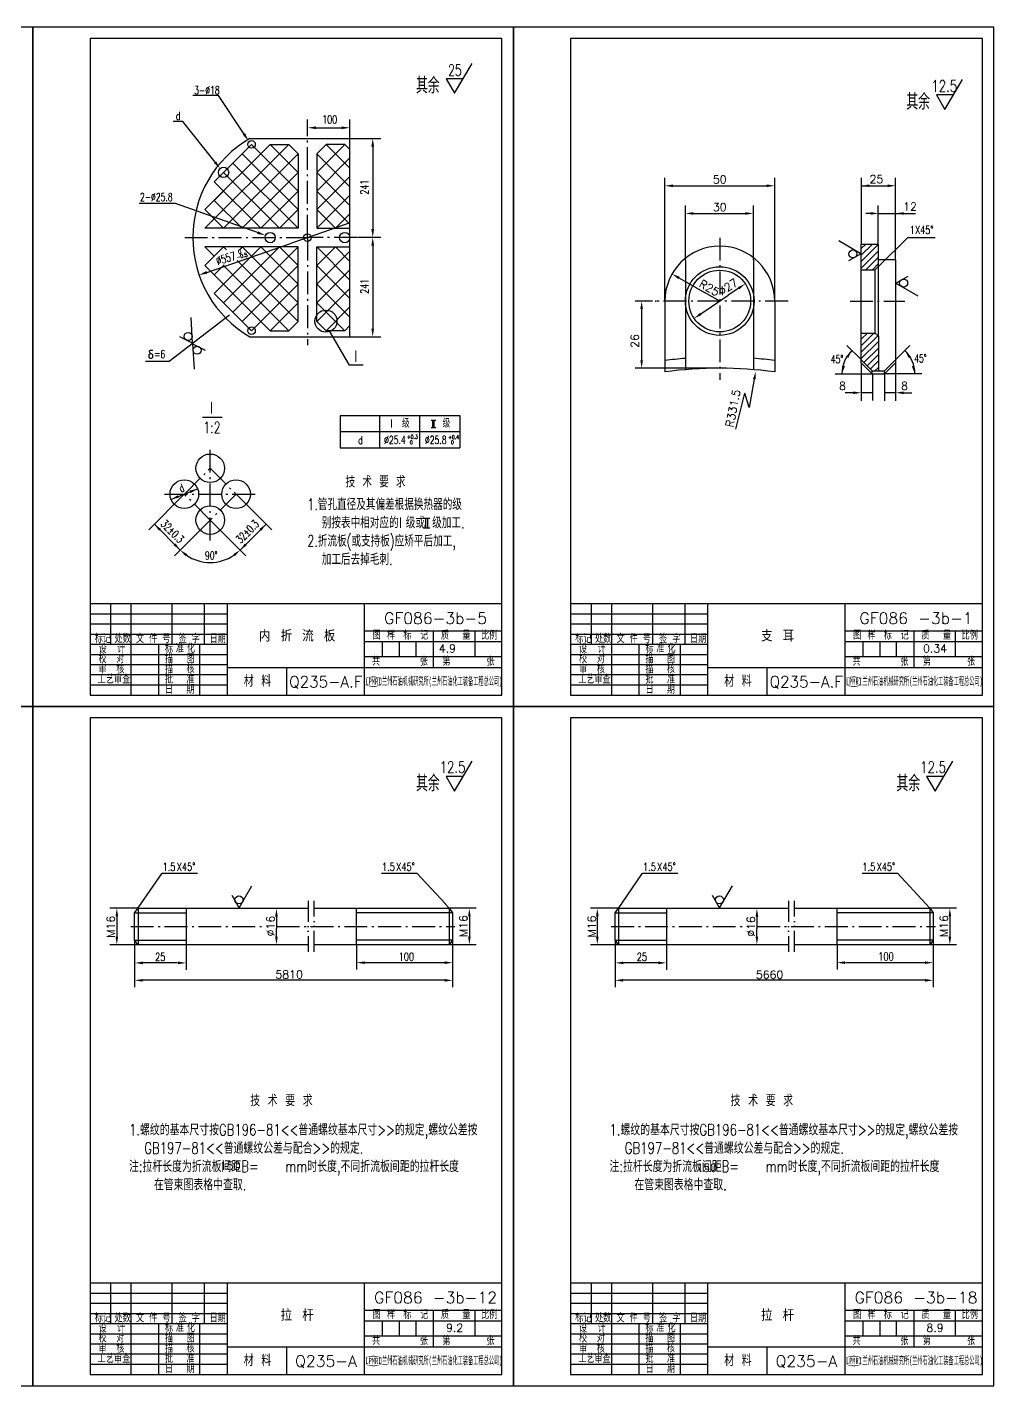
# Model space of a CAD drawing. Extents: x 0 to 840, y 0 to 594.
# Drawn here: x 418 to 840, y 0 to 594 of the extents above; entities that cross this region are included whole.
import ezdxf
from ezdxf.enums import TextEntityAlignment as Align

# ---------------------------------------------------------------- set-up
doc = ezdxf.new("R2010")
doc.units = 0
doc.header["$LTSCALE"] = 8
doc.header["$MEASUREMENT"] = 0
doc.linetypes.add('CENTER', pattern=[1.85, 1.25, -0.25, 0.1, -0.25])
doc.linetypes.add('PHANTOM', pattern=[1.902, 1.15, -0.25, 0.001, -0.25, 0.001, -0.25])
doc.layers.get('0').update_dxf_attribs({"linetype": 'CONTINUOUS'})
for name, color, linetype in [('1', 1, 'CONTINUOUS'), ('CC', 3, 'CONTINUOUS'), ('CW', 1, 'CONTINUOUS'), ('DD', 3, 'PHANTOM'), ('HZ', 1, 'CONTINUOUS'), ('X', 3, 'CONTINUOUS'), ('YY', 3, 'CONTINUOUS'), ('ZX', 1, 'CENTER')]:
    doc.layers.add(name, color=color, linetype=linetype)
doc.styles.add('HZ', font='txt', dxfattribs={"bigfont": 'hztxt'})
doc.styles.add('STANDARD60', font='', dxfattribs={"width": 0.6})
doc.styles.get('STANDARD60').set_extended_font_data('SimSun')

# ---------------------------------------------------------------- blocks, each defined once
blk = doc.blocks.new('ZLBFG1')
for p, q in [((184.27, 268.11), (191.99, 281.15)), ((180.59, 274.44), (184.27, 268.11)), ((187.97, 274.44), (180.59, 274.44)), ((134.35, 127.28), (134.35, 113.13)), ((134.35, 127.28), (186.54, 127.28)), ((186.54, 127.28), (186.54, 113.13)), ((134.35, 113.13), (186.54, 113.13)), ((66.1, 92.83), (66.28, 92.83)), ((66.19, 92.74), (66.19, 92.92))]:
    blk.add_line(p, q)
for centre in [(77.5, 104.14), (66.19, 92.83), (88.81, 92.83), (77.5, 81.52)]:
    blk.add_circle(centre, 6.25)
at = {"layer": 'CC'}
for p, q in [((60.36, 90.56), (71.97, 95.13)), ((66.14, 92.79), (50.6, 77.25)), ((88.86, 92.79), (104.4, 77.25)), ((53.08, 79.72), (64.39, 68.41)), ((61.9, 65.92), (77.46, 81.47)), ((93.1, 65.92), (77.54, 81.47)), ((101.92, 79.72), (90.61, 68.41))]:
    blk.add_line(p, q, dxfattribs=at)
blk.add_arc((77.5, 81.52), 18.56, 235.82323, 304.17677, dxfattribs=at)
for points in [[(68.92, 93.32), (68.49, 94.4), (71.97, 95.13)], [(63.43, 92.39), (63.86, 91.31), (60.38, 90.58)], [(55.14, 76.83), (55.96, 77.66), (53.08, 79.72)], [(99.86, 76.83), (99.04, 77.66), (101.92, 79.72)], [(61.5, 70.47), (62.33, 71.29), (64.39, 68.41)], [(93.5, 70.47), (92.67, 71.29), (90.61, 68.41)], [(67.45, 66.61), (66.7, 65.72), (64.38, 68.4)], [(87.55, 66.61), (88.3, 65.72), (90.62, 68.4)]]:
    blk.add_solid(points, dxfattribs=at)
at = {"layer": 'CW'}
for p, q in [((174.01, 125.2), (176.05, 125.2)), ((174.62, 125.2), (174.62, 122.05)), ((175.43, 122.05), (175.43, 125.2)), ((174.01, 121.91), (176.05, 121.91)), ((170.68, 82.32), (173.43, 82.32)), ((173.43, 77.9), (170.68, 77.9)), ((171.64, 82.32), (171.64, 77.9)), ((172.46, 82.32), (172.46, 77.9))]:
    blk.add_line(p, q, dxfattribs=at)
at = {"layer": 'X'}
for p, q in [((74.11, 126.56), (82.7, 126.56)), ((151.55, 127.28), (151.55, 113.13)), ((169.04, 127.28), (169.04, 113.19)), ((134.35, 120.2), (186.54, 120.2))]:
    blk.add_line(p, q, dxfattribs=at)
at = {"layer": 'ZX'}
for p, q in [((77.5, 72.64), (77.5, 113.21)), ((66.19, 92.83), (77.5, 104.14)), ((77.5, 104.14), (88.81, 92.83)), ((57.54, 92.83), (98.28, 92.83)), ((77.5, 81.52), (66.19, 92.83)), ((88.81, 92.83), (77.5, 81.52))]:
    blk.add_line(p, q, dxfattribs=at)
at = {"style": 'HZ', "width": 0.7}
for s, p in [('25', (184.43, 275.72)), ('I', (78.03, 128.09)), ('1:2', (78.26, 119.52))]:
    blk.add_text(s, height=5, dxfattribs=at).set_placement(p, align=Align.CENTER)
at = {"layer": 'CW', "style": 'HZ'}
for s, height, width, p in [('其', 7, 0.75, (170.02, 268.01)), ('余', 7, 0.75, (175.17, 268.01)), ('%%c25.4', 3.5, 0.7, (158.24, 114.77)), ('%%c25.8', 3.5, 0.7, (176.08, 114.77)), ('I', 4.5, 0.7, (160.63, 78.08))]:
    blk.add_text(s, height=height, dxfattribs=dict(at, width=width)).set_placement(p, align=Align.CENTER)
at = {"layer": 'CW', "style": 'HZ', "width": 0.7}
for s, height, p in [('I', 3.5, (156.25, 121.91)), ('级', 3.5, (161.35, 121.93)), ('级', 3.5, (179.11, 121.93)), ('d', 3.5, (142.16, 114.73)), ('+0.3', 1.7, (163.51, 117.09)), ('0', 1.7, (164.75, 114.65)), ('+0.4', 1.7, (181.52, 116.94)), ('0', 1.7, (182.72, 114.65)), ('90%%D', 3.5, (75.19, 64.26))]:
    blk.add_text(s, height=height, dxfattribs=at).set_placement(p)
blk.add_text('d', height=3.5, rotation=21.90684, dxfattribs=at).set_placement((65.63, 93.9), align=Align.CENTER)
for rotation, p in [(315, (55.59, 79.46)), (45, (90.85, 71.07))]:
    blk.add_text('32%%P0.3', height=3.5, rotation=rotation, dxfattribs=at).set_placement(p)
at = {"layer": 'HZ', "style": 'HZ', "width": 0.7}
for s, p in [('           技 术 要 求', (99.41, 95.76)), ('1.管孔直径及其偏差根据换热器的级', (120.02, 85.9)), ('  别按表中相对应的 级或 级加工.', (120.02, 77.9)), ('2.折流板(或支持板)应矫平后加工,', (120.02, 69.9)), ('  加工后去掉毛刺.', (120.02, 61.9))]:
    blk.add_text(s, height=5, dxfattribs=at).set_placement(p)
blk = doc.blocks.new('*X18')
at = {"color": 0}
for p, q in [((152.09, 157.75), (157.61, 163.26)), ((152.09, 160.58), (154.78, 163.26)), ((152.09, 154.92), (159.28, 162.11)), ((152.09, 152.09), (159.56, 159.56)), ((153.24, 150.41), (159.56, 156.73)), ((154.65, 148.99), (159.56, 153.9)), ((156.07, 147.58), (159.56, 151.07)), ((158.05, 146.74), (159.56, 148.25))]:
    blk.add_line(p, q, dxfattribs=at)
blk = doc.blocks.new('*X19')
at = {"color": 0}
for p, q in [((152.09, 197.34), (156.93, 202.19)), ((152.09, 200.17), (154.1, 202.19)), ((152.09, 194.52), (159.51, 201.94)), ((152.09, 191.69), (159.51, 199.11)), ((154.11, 190.88), (159.51, 196.28)), ((156.94, 190.88), (159.51, 193.46))]:
    blk.add_line(p, q, dxfattribs=at)
blk = doc.blocks.new('ZE')
for p, q in [((188.6, 261.05), (196.32, 274.09)), ((184.92, 267.38), (188.6, 261.05)), ((192.31, 267.38), (184.92, 267.38)), ((151.91, 197.9), (142.27, 203.53)), ((152.09, 190.91), (152.09, 202.19)), ((152.09, 202.19), (159.51, 202.19)), ((159.51, 202.2), (159.51, 192.68)), ((151.91, 197.9), (146.52, 194.83)), ((75.22, 195.06), (75.22, 177.26)), ((104.91, 195.27), (104.91, 177.29)), ((152.09, 163.27), (152.09, 190.91)), ((152.09, 190.88), (158.14, 190.88)), ((158.13, 190.93), (159.51, 192.37)), ((158.13, 163.26), (158.13, 190.93)), ((159.51, 192.68), (159.51, 161.88)), ((167.09, 195.32), (167.09, 150.32)), ((167.11, 185.1), (172.5, 188.18)), ((167.11, 185.1), (176.75, 179.48)), ((66.22, 177.26), (66.22, 177.26)), ((66.22, 177.26), (66.22, 153.76)), ((75.22, 177.26), (75.22, 154.76)), ((104.91, 177.29), (104.91, 154.79)), ((114.22, 177.26), (114.22, 153.76)), ((152.09, 150.32), (152.09, 163.27)), ((152.09, 163.26), (158.13, 163.26)), ((158.13, 163.26), (159.51, 161.88)), ((158.13, 163.26), (158.13, 163.26)), ((159.56, 161.88), (159.56, 146.74)), ((75.22, 154.76), (75.22, 147.26)), ((104.91, 154.79), (104.91, 147.29)), ((66.22, 153.76), (66.22, 146.26)), ((114.22, 153.76), (114.22, 146.26)), ((156.9, 146.74), (152.02, 151.62)), ((156.9, 145.44), (152.02, 150.32)), ((162.21, 146.74), (167.09, 151.62)), ((162.21, 145.44), (167.09, 150.32)), ((156.9, 146.71), (156.9, 146.74)), ((156.9, 145.44), (156.9, 146.71)), ((156.91, 146.74), (160.01, 146.74)), ((156.91, 145.44), (162.21, 145.44)), ((158.66, 146.71), (158.66, 146.74)), ((160.01, 146.74), (162.21, 146.74)), ((162.21, 146.71), (162.21, 146.74)), ((162.21, 145.44), (162.21, 146.71))]:
    blk.add_line(p, q)
at = {"linetype": 'Continuous'}
blk.add_line((167.09, 195.26), (159.51, 195.26), dxfattribs=at)
at = {"const_width": 0.25}
for points in [[(156.77, 137.14, 1), (157.02, 137.14, 1)], [(162.11, 137.21, 1), (162.36, 137.21, 1)]]:
    blk.add_lwpolyline(points, format="xyb", close=True, dxfattribs=at)
for centre, radius in [((148.43, 197.86), 1.75), ((90.22, 177.26), 15), ((90.22, 177.26), 13.5), ((170.59, 185.14), 1.75)]:
    blk.add_circle(centre, radius)
for centre, radius, start, end in [((90.22, 177.26), 24, 0, 180), ((90.22, -28.38), 181.2, 94.74834, 97.61101), ((90.22, -28.38), 181.2, 82.38899, 85.35015), ((90.22, -28.74), 176.64, 82.19102, 97.80897)]:
    blk.add_arc(centre, radius, start, end)
blk.add_point((62.22, 177.26))
at = {"layer": 'CC'}
for p, q in [((66.22, 177.32), (66.22, 231.15)), ((69.72, 227.65), (110.72, 227.65)), ((114.22, 177.32), (114.22, 231.15)), ((152.15, 202.25), (152.15, 231.15)), ((152.48, 227.65), (164.52, 227.65)), ((167.09, 195.32), (167.09, 231.15)), ((75.22, 195.12), (75.22, 219.06)), ((78.72, 215.56), (101.41, 215.56)), ((104.91, 195.34), (104.91, 219.06)), ((156.1, 215.56), (154.12, 215.56)), ((159.51, 202.25), (159.51, 219.06)), ((159.66, 215.56), (169.99, 215.56)), ((167.09, 195.32), (167.09, 219.06)), ((170.59, 215.56), (175.72, 215.56)), ((159.62, 192.37), (172.35, 205.09)), ((172.35, 205.09), (184.35, 205.09)), ((72.39, 187.38), (75.99, 185.34)), ((75.99, 185.34), (83.58, 181.03)), ((90.22, 177.26), (83.58, 181.03)), ((86.51, 174.75), (93.93, 179.77)), ((98.5, 182.87), (93.93, 179.77)), ((81.94, 171.66), (86.51, 174.75)), ((90.13, 177.26), (90.31, 177.26)), ((90.13, 177.26), (90.31, 177.26)), ((90.13, 177.26), (90.31, 177.26)), ((90.22, 177.17), (90.22, 177.35)), ((90.22, 177.17), (90.22, 177.35)), ((90.22, 177.17), (90.22, 177.35)), ((145.78, 157.87), (151.98, 151.67)), ((173.34, 157.87), (167.14, 151.67)), ((152.09, 150.32), (152.09, 133.6)), ((167.09, 150.32), (167.09, 133.66)), ((105.32, 143.1), (103.07, 130.79)), ((140.63, 145.44), (156.84, 145.44)), ((156.91, 145.47), (156.91, 133.73)), ((162.21, 145.47), (162.21, 133.66)), ((178.49, 145.44), (162.28, 145.44)), ((103.07, 130.79), (101.1, 137.05)), ((149.73, 137.16), (145.05, 137.16)), ((156.97, 137.16), (152.1, 137.16)), ((167.1, 137.16), (162.23, 137.16)), ((170.6, 137.16), (174.1, 137.16))]:
    blk.add_line(p, q, dxfattribs=at)
at = {"layer": 'CC', "color": 3}
for p, q in [((59.71, 177.26), (53.28, 177.26)), ((56.07, 173.76), (56.07, 151.4)), ((90.16, 147.9), (53.28, 147.9)), ((97.27, 121.31), (101.1, 137.05))]:
    blk.add_line(p, q, dxfattribs=at)
at = {"layer": 'CC'}
for centre, start, end in [((157.72, 145.47), 133.71729, 180.13722), ((161.4, 145.47), 359.86278, 46.28271)]:
    blk.add_arc(centre, 14.09, start, end, dxfattribs=at)
for points in [[(69.72, 227.07), (69.72, 228.24), (66.22, 227.65)], [(110.72, 227.07), (110.72, 228.24), (114.22, 227.65)], [(155.63, 227.07), (155.63, 228.24), (152.13, 227.65)], [(163.56, 227.07), (163.56, 228.24), (167.06, 227.65)], [(78.72, 214.98), (78.72, 216.15), (75.22, 215.56)], [(101.41, 214.98), (101.41, 216.15), (104.91, 215.56)], [(156.1, 214.98), (156.1, 216.15), (159.6, 215.56)], [(170.59, 214.98), (170.59, 216.15), (167.09, 215.56)], [(72.1, 186.87), (72.68, 187.88), (69.34, 189.1)], [(98.83, 182.39), (98.17, 183.35), (101.4, 184.83)], [(82.26, 171.17), (81.61, 172.14), (79.04, 169.69)], [(146.33, 152.4), (145.39, 153.09), (147.92, 155.57)], [(172.79, 152.4), (173.73, 153.09), (171.19, 155.57)], [(144.95, 148.79), (143.81, 149.04), (143.64, 145.49)], [(174.17, 148.79), (175.31, 149.04), (175.47, 145.49)], [(105.89, 142.99), (104.74, 143.2), (105.95, 146.54)], [(148.6, 136.58), (148.6, 137.74), (152.1, 137.16)], [(170.6, 136.58), (170.6, 137.74), (167.1, 137.16)]]:
    blk.add_solid(points, dxfattribs=at)
at = {"layer": 'CC', "color": 3}
for points in [[(56.65, 173.76), (55.48, 173.76), (56.07, 177.26)], [(56.65, 151.4), (55.48, 151.4), (56.07, 147.9)]]:
    blk.add_solid(points, dxfattribs=at)
at = {"layer": 'ZX'}
for p, q in [((90.22, 204.92), (90.22, 142.87)), ((120.08, 177.26), (59.77, 177.26)), ((147.16, 177.26), (171.13, 177.26))]:
    blk.add_line(p, q, dxfattribs=at)
at = {"layer": 'YY'}
for name in ['*X19', '*X18']:
    blk.add_blockref(name, (0, 0), dxfattribs=at)
at = {"style": 'HZ', "width": 0.75}
blk.add_text('12.5', height=5, dxfattribs=at).set_placement((188.36, 268.76), align=Align.CENTER)
at = {"layer": 'CW', "style": 'HZ'}
for s, height, width, p in [('其', 7, 0.75, (174.35, 260.94)), ('余', 7, 0.75, (179.5, 260.94)), ('1X45%%D', 3.5, 0.75, (178.46, 206.59)), ('45%%d', 3.5, 0.7, (141.48, 150.1)), ('45%%d', 3.5, 0.7, (177.94, 150.46))]:
    blk.add_text(s, height=height, dxfattribs=dict(at, width=width)).set_placement(p, align=Align.CENTER)
blk = doc.blocks.new('LG2')
for p, q in [((184.3, 260.02), (192.03, 273.06)), ((188.01, 266.35), (180.62, 266.35)), ((180.62, 266.35), (184.3, 260.02)), ((90.12, 208.99), (87.05, 214.38)), ((90.12, 208.99), (95.74, 218.63)), ((44.47, 206.82), (45.97, 208.82)), ((45.97, 208.82), (120.27, 208.82)), ((123.03, 208.82), (181.97, 208.82)), ((141.46, 192.82), (141.46, 208.82)), ((181.97, 208.82), (183.47, 206.82)), ((181.97, 208.82), (181.97, 192.82)), ((44.47, 194.82), (44.47, 206.82)), ((183.47, 206.82), (183.47, 194.82)), ((45.97, 192.82), (44.47, 194.82)), ((120.27, 192.82), (45.97, 192.82)), ((181.97, 192.82), (123.03, 192.82)), ((183.47, 194.82), (181.97, 192.82))]:
    blk.add_line(p, q)
for points in [[(45.97, 208.82), (45.97, 192.82)], [(66.97, 208.82), (66.97, 192.82)]]:
    blk.add_lwpolyline(points)
blk.add_circle((90.08, 212.47), 1.75)
at = {"layer": 'CC'}
for p, q in [((47.39, 210.88), (56.49, 224.11)), ((180.28, 210.66), (167.88, 224.11)), ((45.97, 208.82), (33.69, 208.82)), ((45.93, 208.87), (47.53, 211.02)), ((182.01, 208.9), (180.12, 210.94)), ((193.68, 208.82), (181.97, 208.82)), ((36.69, 205.24), (36.69, 196.08)), ((106.45, 205), (106.45, 201.5)), ((190.77, 205.24), (190.77, 196.18)), ((106.45, 201.5), (106.45, 199.89)), ((106.45, 196.39), (106.45, 199.89)), ((45.97, 192.82), (33.69, 192.82)), ((44.47, 194.82), (44.47, 174.29)), ((44.47, 194.75), (44.47, 175.99)), ((66.97, 192.82), (66.97, 181.9)), ((141.46, 192.82), (141.46, 182)), ((193.68, 192.82), (181.97, 192.82)), ((183.47, 194.82), (183.47, 174.35)), ((63.27, 184.9), (48, 184.9)), ((179.97, 185), (145.15, 185)), ((179.97, 177.29), (47.7, 177.29))]:
    blk.add_line(p, q, dxfattribs=at)
for points in [[(37.28, 205.24), (36.11, 205.24), (36.69, 208.74)], [(107.03, 205.17), (105.87, 205.17), (106.45, 208.67)], [(191.35, 205.24), (190.19, 205.24), (190.77, 208.74)], [(37.28, 196.39), (36.11, 196.39), (36.69, 192.89)], [(107.03, 196.39), (105.87, 196.39), (106.45, 192.89)], [(191.35, 196.39), (190.19, 196.39), (190.77, 192.89)], [(48.05, 184.32), (48.05, 185.49), (44.55, 184.9)], [(63.39, 184.32), (63.39, 185.49), (66.89, 184.9)], [(144.96, 184.42), (144.96, 185.58), (141.46, 185)], [(179.97, 184.42), (179.97, 185.58), (183.47, 185)], [(47.97, 176.7), (47.97, 177.87), (44.47, 177.29)], [(179.97, 176.7), (179.97, 177.87), (183.47, 177.29)]]:
    blk.add_solid(points, dxfattribs=at)
at = {"layer": 'DD'}
for p, q in [((120.27, 212.02), (120.27, 189.77)), ((122.88, 189.77), (122.88, 211.98))]:
    blk.add_line(p, q, dxfattribs=at)
at = {"layer": 'X'}
for p, q in [((56.49, 224.11), (71.96, 224.11)), ((152.41, 224.11), (167.88, 224.11)), ((44.47, 206.82), (67.02, 206.74)), ((183.47, 206.82), (141.39, 206.82)), ((44.47, 194.82), (66.97, 194.82)), ((183.47, 194.82), (141.46, 194.82))]:
    blk.add_line(p, q, dxfattribs=at)
at = {"layer": 'ZX'}
for p, q in [((42.76, 200.82), (100.24, 200.82)), ((106.57, 200.82), (184.46, 200.82))]:
    blk.add_line(p, q, dxfattribs=at)
at = {"style": 'HZ', "width": 0.75}
blk.add_text('12.5', height=5, dxfattribs=at).set_placement((183.45, 268.02), align=Align.CENTER)
at = {"layer": 'CW', "style": 'HZ', "width": 0.75}
for s, height, p in [('其', 7, (170.05, 259.92)), ('余', 7, (175.21, 259.92)), ('1.5', 3.5, (59.48, 225.15)), ('X45%%D', 3.5, (66.93, 225.22)), ('1.5', 3.5, (155.39, 225.15)), ('X45%%D', 3.5, (162.84, 225.22)), ('25', 3.5, (56.18, 185.8)), ('100', 3.5, (162.87, 185.96))]:
    blk.add_text(s, height=height, dxfattribs=at).set_placement(p, align=Align.CENTER)
at = {"layer": 'HZ', "style": 'HZ', "width": 0.75}
for s, p in [('          技 术 要 求', (58.64, 122.24)), ('1.螺纹的基本尺寸按GB196-81<<普通螺纹基本尺寸>>的规定,螺纹公差按', (42, 109.45)), ('  GB197-81<<普通螺纹公差与配合>>的规定.', (42, 101.45)), ('注:拉杆长度为折流板间距B=   mm时长度,不同折流板间距的拉杆长度', (42, 93.45)), ('   在管束图表格中查取.', (42, 85.45))]:
    blk.add_text(s, height=5, dxfattribs=at).set_placement(p)
blk = doc.blocks.new('LG1')
for p, q in [((184.3, 260.02), (192.03, 273.06)), ((188.01, 266.35), (180.62, 266.35)), ((180.62, 266.35), (184.3, 260.02)), ((90.12, 208.99), (87.05, 214.38)), ((90.12, 208.99), (95.74, 218.63)), ((44.47, 206.82), (45.97, 208.82)), ((45.97, 208.82), (120.27, 208.82)), ((123.03, 208.82), (181.97, 208.82)), ((141.46, 192.82), (141.46, 208.82)), ((181.97, 208.82), (183.47, 206.82)), ((181.97, 208.82), (181.97, 192.82)), ((44.47, 194.82), (44.47, 206.82)), ((183.47, 206.82), (183.47, 194.82)), ((45.97, 192.82), (44.47, 194.82)), ((120.27, 192.82), (45.97, 192.82)), ((181.97, 192.82), (123.03, 192.82)), ((183.47, 194.82), (181.97, 192.82))]:
    blk.add_line(p, q)
for points in [[(45.97, 208.82), (45.97, 192.82)], [(66.97, 208.82), (66.97, 192.82)]]:
    blk.add_lwpolyline(points)
blk.add_circle((90.08, 212.47), 1.75)
at = {"layer": 'CC'}
for p, q in [((47.39, 210.88), (56.49, 224.11)), ((180.28, 210.66), (167.88, 224.11)), ((45.97, 208.82), (33.69, 208.82)), ((45.93, 208.87), (47.53, 211.02)), ((182.01, 208.9), (180.12, 210.94)), ((193.68, 208.82), (181.97, 208.82)), ((36.69, 205.24), (36.69, 196.08)), ((106.45, 205), (106.45, 201.5)), ((190.77, 205.24), (190.77, 196.18)), ((106.45, 201.5), (106.45, 199.89)), ((106.45, 196.39), (106.45, 199.89)), ((45.97, 192.82), (33.69, 192.82)), ((44.47, 194.82), (44.47, 174.29)), ((44.47, 194.75), (44.47, 175.99)), ((66.97, 192.82), (66.97, 181.9)), ((141.46, 192.82), (141.46, 182)), ((193.68, 192.82), (181.97, 192.82)), ((183.47, 194.82), (183.47, 174.35)), ((63.27, 184.9), (48, 184.9)), ((179.97, 185), (145.15, 185)), ((179.97, 177.29), (47.7, 177.29))]:
    blk.add_line(p, q, dxfattribs=at)
for points in [[(37.28, 205.24), (36.11, 205.24), (36.69, 208.74)], [(107.03, 205.17), (105.87, 205.17), (106.45, 208.67)], [(191.35, 205.24), (190.19, 205.24), (190.77, 208.74)], [(37.28, 196.39), (36.11, 196.39), (36.69, 192.89)], [(107.03, 196.39), (105.87, 196.39), (106.45, 192.89)], [(191.35, 196.39), (190.19, 196.39), (190.77, 192.89)], [(48.05, 184.32), (48.05, 185.49), (44.55, 184.9)], [(63.39, 184.32), (63.39, 185.49), (66.89, 184.9)], [(144.96, 184.42), (144.96, 185.58), (141.46, 185)], [(179.97, 184.42), (179.97, 185.58), (183.47, 185)], [(47.97, 176.7), (47.97, 177.87), (44.47, 177.29)], [(179.97, 176.7), (179.97, 177.87), (183.47, 177.29)]]:
    blk.add_solid(points, dxfattribs=at)
at = {"layer": 'DD'}
for p, q in [((120.27, 212.02), (120.27, 189.77)), ((122.88, 189.77), (122.88, 211.98))]:
    blk.add_line(p, q, dxfattribs=at)
at = {"layer": 'X'}
for p, q in [((56.49, 224.11), (71.96, 224.11)), ((152.41, 224.11), (167.88, 224.11)), ((44.47, 206.82), (67.02, 206.74)), ((183.47, 206.82), (141.39, 206.82)), ((44.47, 194.82), (66.97, 194.82)), ((183.47, 194.82), (141.46, 194.82))]:
    blk.add_line(p, q, dxfattribs=at)
at = {"layer": 'ZX'}
for p, q in [((42.76, 200.82), (100.49, 200.82)), ((106.57, 200.82), (184.46, 200.82))]:
    blk.add_line(p, q, dxfattribs=at)
at = {"style": 'HZ', "width": 0.75}
blk.add_text('12.5', height=5, dxfattribs=at).set_placement((183.45, 268.02), align=Align.CENTER)
at = {"layer": 'CW', "style": 'HZ', "width": 0.75}
for s, height, p in [('其', 7, (170.05, 259.92)), ('余', 7, (175.21, 259.92)), ('1.5', 3.5, (59.48, 225.15)), ('X45%%D', 3.5, (66.93, 225.22)), ('1.5', 3.5, (155.39, 225.15)), ('X45%%D', 3.5, (162.84, 225.22)), ('25', 3.5, (55.67, 185.76)), ('100', 3.5, (163.24, 185.85))]:
    blk.add_text(s, height=height, dxfattribs=at).set_placement(p, align=Align.CENTER)
at = {"layer": 'HZ', "style": 'HZ', "width": 0.75}
for s, p in [('          技 术 要 求', (58.64, 122.24)), ('1.螺纹的基本尺寸按GB196-81<<普通螺纹基本尺寸>>的规定,螺纹公差按', (42, 109.45)), ('  GB197-81<<普通螺纹公差与配合>>的规定.', (42, 101.45)), ('注:拉杆长度为折流板间距B=   mm时长度,不同折流板间距的拉杆长度', (42, 93.45)), ('   在管束图表格中查取.', (42, 85.45))]:
    blk.add_text(s, height=5, dxfattribs=at).set_placement(p)
blk = doc.blocks.new('new block')
for points in [[(152.51, 9.49, 0.0784, 0.0784, 0), (152.51, 12.6, 0.0784, 0.369, 0), (148.83, 13.22, 0.369, 0.0784, 0), (145.14, 12.6, 0.0784, 0.0784, 0), (145.14, 9.49, 0.0784, 0.0784, 0)], [(152.51, 9.96, 0.0784, 0.0784, 0), (152.51, 9.49, 0.0784, 0.369, 0), (148.83, 8.86, 0.369, 0.0784, 0), (145.14, 9.49, 0.0784, 0.0784, 0), (145.14, 9.96, 0.0784, 0.0784, 0)]]:
    blk.add_lwpolyline(points, format="xyseb")
at = {"style": 'STANDARD60', "width": 0.458772}
blk.add_text('兰州石油机械研究所(兰州石油化工装备工程总公司)', height=3.5, dxfattribs=at).set_placement((152.6, 9.58), (205.12, 9.58), align=Align.FIT)
at = {"insert": (148.84, 12.5), "char_height": 2.835, "width": 2.835, "attachment_point": 2, "style": 'STANDARD60'}
blk.add_mtext('LPMRI', dxfattribs=at)

msp = doc.modelspace()

# ---------------------------------------------------------------- linework, layer by layer
for p, q in [((625, 589), (445, 589)), ((445, 589), (445, 302)), ((625, 302), (625, 589)), ((835, 589), (655, 589)), ((655, 589), (655, 302)), ((835, 302), (835, 589)), ((514.88, 545.38), (558.54, 545.38)), ((558.54, 458.62), (558.54, 545.38)), ((489.81, 455.88), (489.2, 467.03)), ((489.81, 455.88), (484.28, 458.69)), ((514.88, 458.62), (558.54, 458.62)), ((489.83, 455.62), (490.44, 444.47)), ((489.83, 455.62), (495.36, 452.81)), ((445, 342), (625, 342)), ((453.98, 342.04), (453.98, 324.25)), ((463, 302), (463, 342.04)), ((480.94, 324.25), (480.94, 342.04)), ((495.05, 324.25), (495.05, 342.04)), ((505, 302), (505, 342)), ((565, 302), (565, 342)), ((655, 342), (835, 342)), ((663.98, 342.04), (663.98, 324.25)), ((673, 302), (673, 342.04)), ((690.94, 324.25), (690.94, 342.04)), ((705.05, 324.25), (705.05, 342.04)), ((715, 302), (715, 342)), ((775, 302), (775, 342)), ((445, 328.64), (505.06, 328.64)), ((565.02, 330.09), (625, 330.09)), ((595.01, 330.09), (595.01, 313.9)), ((655, 328.64), (715.06, 328.64)), ((775.02, 330.09), (835, 330.09)), ((805.01, 330.09), (805.01, 313.9)), ((445, 324.2), (505.06, 324.2)), ((475, 302), (475, 324.25)), ((493, 302), (493, 324.25)), ((655, 324.2), (715.06, 324.2)), ((685, 302), (685, 324.25)), ((703, 302), (703, 324.25)), ((565.02, 318.85), (625, 318.85)), ((775.02, 318.85), (835, 318.85)), ((505, 314), (625, 314)), ((531, 302.13), (531, 314)), ((715, 314), (835, 314)), ((741, 302.13), (741, 314)), ((445, 302), (625, 302)), ((655, 302), (835, 302)), ((625, 292), (445, 292)), ((445, 292), (445, 5)), ((625, 5), (625, 292)), ((835, 292), (655, 292)), ((655, 292), (655, 5)), ((835, 5), (835, 292)), ((445, 45), (625, 45)), ((453.98, 45.04), (453.98, 27.25)), ((463, 5), (463, 45.04)), ((480.94, 27.25), (480.94, 45.04)), ((495.05, 27.25), (495.05, 45.04)), ((505, 5), (505, 45)), ((565, 5), (565, 45)), ((655, 45), (835, 45)), ((663.98, 45.04), (663.98, 27.25)), ((673, 5), (673, 45.04)), ((690.94, 27.25), (690.94, 45.04)), ((705.05, 27.25), (705.05, 45.04)), ((715, 5), (715, 45)), ((775, 5), (775, 45)), ((445, 31.64), (505.06, 31.64)), ((565.02, 33.09), (625, 33.09)), ((595.01, 33.09), (595.01, 16.9)), ((655, 31.64), (715.06, 31.64)), ((775.02, 33.09), (835, 33.09)), ((805.01, 33.09), (805.01, 16.9)), ((445, 27.2), (505.06, 27.2)), ((475, 5), (475, 27.25)), ((493, 5), (493, 27.25)), ((655, 27.2), (715.06, 27.2)), ((685, 5), (685, 27.25)), ((703, 5), (703, 27.25)), ((565.02, 21.85), (625, 21.85)), ((775.02, 21.85), (835, 21.85)), ((505, 17), (625, 17)), ((531, 5.13), (531, 17)), ((715, 17), (835, 17)), ((741, 5.13), (741, 17)), ((445, 5), (625, 5)), ((655, 5), (835, 5))]:
    msp.add_line(p, q)
at = {"color": 3}
for p, q in [((495.2, 514.22), (523.71, 542.73)), ((495.2, 506.07), (531.85, 542.73)), ((499.27, 526.44), (515.56, 542.73)), ((535.93, 522.36), (515.56, 542.73)), ((535.93, 530.51), (523.71, 542.73)), ((535.93, 538.66), (531.85, 542.73)), ((544.07, 530.51), (556.29, 542.73)), ((544.07, 538.66), (548.15, 542.73)), ((558.54, 532.33), (548.15, 542.73)), ((558.54, 540.48), (556.29, 542.73)), ((503.34, 506.07), (535.93, 538.66)), ((535.93, 514.22), (511.49, 538.66)), ((558.54, 524.19), (544.07, 538.66)), ((544.07, 522.36), (558.54, 536.83)), ((527.78, 506.07), (503.34, 530.51)), ((535.93, 506.07), (507.42, 534.58)), ((511.49, 506.07), (535.93, 530.51)), ((558.54, 516.04), (544.07, 530.51)), ((544.07, 514.22), (558.54, 528.69)), ((519.64, 506.07), (499.27, 526.44)), ((511.49, 506.07), (499.27, 518.29)), ((519.64, 506.07), (535.93, 522.36)), ((558.54, 507.9), (544.07, 522.36)), ((544.07, 506.07), (558.54, 520.54)), ((503.34, 506.07), (495.2, 514.22)), ((527.78, 506.07), (535.93, 514.22)), ((552.22, 506.07), (544.07, 514.22)), ((552.22, 506.07), (558.54, 512.4)), ((503.34, 497.93), (495.2, 489.78)), ((495.2, 497.93), (498.42, 494.71)), ((519.64, 497.93), (499.27, 477.56)), ((527.78, 497.93), (503.34, 473.49)), ((503.34, 497.93), (504.58, 496.69)), ((535.93, 497.93), (507.42, 469.42)), ((511.49, 497.93), (510.41, 496.85)), ((511.49, 497.93), (535.93, 473.49)), ((519.64, 497.93), (535.93, 481.64)), ((527.78, 497.93), (535.93, 489.78)), ((552.22, 497.93), (544.07, 489.78)), ((544.07, 497.93), (558.54, 483.46)), ((558.54, 496.1), (544.07, 481.64)), ((552.22, 497.93), (558.54, 491.6)), ((495.2, 489.78), (523.71, 461.27)), ((503.61, 490.05), (499.27, 485.71)), ((503.34, 489.78), (531.85, 461.27)), ((509.27, 492.01), (535.93, 465.34)), ((535.93, 489.78), (511.49, 465.34)), ((544.07, 489.78), (558.54, 475.31)), ((558.54, 487.96), (544.07, 473.49)), ((535.93, 481.64), (515.56, 461.27)), ((544.07, 481.64), (558.54, 467.17)), ((499.27, 477.56), (515.56, 461.27)), ((558.54, 479.81), (544.07, 465.34)), ((535.93, 473.49), (523.71, 461.27)), ((544.07, 473.49), (556.29, 461.27)), ((558.54, 471.67), (548.15, 461.27)), ((535.93, 465.34), (531.85, 461.27)), ((544.07, 465.34), (548.15, 461.27)), ((558.54, 463.52), (556.29, 461.27))]:
    msp.add_line(p, q, dxfattribs=at)
for points in [[(535.93, 506.07), (495.2, 506.07), (499.27, 510.15), (495.2, 514.22), (503.34, 522.36), (499.27, 526.44), (511.49, 538.66), (515.56, 534.58), (523.71, 542.73), (531.85, 542.73), (535.93, 538.66), (535.93, 506.07)], [(558.54, 540.48), (556.29, 542.73), (548.15, 542.73), (544.07, 538.66), (544.07, 506.07)], [(544.07, 506.07), (558.54, 506.07)], [(535.93, 497.93), (495.2, 497.93), (499.27, 493.85), (495.2, 489.78), (503.34, 481.64), (499.27, 477.56), (511.49, 465.34), (515.56, 469.42), (523.71, 461.27), (531.85, 461.27), (535.93, 465.34), (535.93, 497.93)], [(544.07, 497.93), (558.54, 497.93)], [(558.54, 463.52), (556.29, 461.27), (548.15, 461.27), (544.07, 465.34), (544.07, 497.93)]]:
    msp.add_lwpolyline(points)
for centre, radius in [((515.56, 542.73), 1.66), ((503.34, 530.51), 2.25), ((523.71, 502), 2.25), ((540, 502), 1.66), ((556.29, 502), 2.25), ((487.86, 458.77), 1.75), ((515.56, 461.27), 1.66), ((491.78, 452.73), 1.75)]:
    msp.add_circle(centre, radius)
msp.add_arc((540, 502), 50.13, 120.0773, 239.9227)
at = {"layer": '1'}
for p, q in [((445, 337.52), (505.06, 337.52)), ((445, 333.08), (505.06, 333.08)), ((655, 337.52), (715.06, 337.52)), ((655, 333.08), (715.06, 333.08)), ((576.08, 328.87), (577.07, 328.87)), ((613.1, 330.09), (613.1, 318.85)), ((786.08, 328.87), (787.07, 328.87)), ((823.1, 330.09), (823.1, 318.85)), ((565.02, 325.46), (625, 325.46)), ((572.71, 325.46), (572.71, 318.85)), ((580.14, 325.46), (580.14, 318.85)), ((587.33, 325.46), (587.33, 318.85)), ((775.02, 325.46), (835, 325.46)), ((782.71, 325.46), (782.71, 318.85)), ((790.14, 325.46), (790.14, 318.85)), ((797.33, 325.46), (797.33, 318.85)), ((445, 319.76), (505.06, 319.76)), ((445, 315.32), (505.06, 315.32)), ((655, 319.76), (715.06, 319.76)), ((655, 315.32), (715.06, 315.32)), ((505.06, 310.88), (445, 310.88)), ((715.06, 310.88), (655, 310.88)), ((445, 306.44), (505.06, 306.44)), ((655, 306.44), (715.06, 306.44)), ((445, 40.52), (505.06, 40.52)), ((445, 36.08), (505.06, 36.08)), ((655, 40.52), (715.06, 40.52)), ((655, 36.08), (715.06, 36.08)), ((576.08, 31.87), (577.07, 31.87)), ((613.1, 33.09), (613.1, 21.85)), ((786.08, 31.87), (787.07, 31.87)), ((823.1, 33.09), (823.1, 21.85)), ((565.02, 28.46), (625, 28.46)), ((572.71, 28.46), (572.71, 21.85)), ((580.14, 28.46), (580.14, 21.85)), ((587.33, 28.46), (587.33, 21.85)), ((775.02, 28.46), (835, 28.46)), ((782.71, 28.46), (782.71, 21.85)), ((790.14, 28.46), (790.14, 21.85)), ((797.33, 28.46), (797.33, 21.85)), ((445, 22.76), (505.06, 22.76)), ((445, 18.32), (505.06, 18.32)), ((655, 22.76), (715.06, 22.76)), ((655, 18.32), (715.06, 18.32)), ((505.06, 13.88), (445, 13.88)), ((715.06, 13.88), (655, 13.88)), ((445, 9.44), (505.06, 9.44)), ((655, 9.44), (715.06, 9.44))]:
    msp.add_line(p, q, dxfattribs=at)
at = {"layer": 'CC'}
for p, q in [((501.15, 564.17), (489.88, 564.17)), ((512.27, 547.28), (501.15, 564.17)), ((485.52, 552.78), (481.3, 552.78)), ((499.6, 534.98), (485.52, 552.78)), ((539.99, 548.73), (539.99, 553.63)), ((558.54, 545.38), (558.54, 553.63)), ((543.74, 550.03), (555.33, 550.03)), ((558.54, 545.38), (572.13, 545.38)), ((568.53, 541.78), (568.53, 505.72)), ((472.38, 516.98), (466.51, 516.98)), ((482.36, 516.98), (472.38, 516.98)), ((518.2, 504.2), (482.36, 516.98)), ((558.54, 508.4), (546.97, 504.41)), ((496.02, 486.81), (533.03, 499.59)), ((546.97, 504.41), (533.03, 499.59)), ((561.93, 502.12), (572.13, 502.12)), ((561.93, 502.12), (572.13, 502.12)), ((568.53, 498.52), (568.53, 462.22)), ((558.54, 458.62), (572.13, 458.62))]:
    msp.add_line(p, q, dxfattribs=at)
for points in [[(512.77, 547.61), (511.77, 546.95), (514.25, 544.27)], [(543.74, 549.43), (543.74, 550.63), (540.14, 550.03)], [(554.93, 549.43), (554.93, 550.63), (558.53, 550.03)], [(569.13, 541.78), (567.93, 541.78), (568.53, 545.38)], [(500.07, 535.35), (499.13, 534.61), (501.83, 532.16)], [(569.13, 505.72), (567.93, 505.72), (568.53, 502.12)], [(518.4, 504.76), (518, 503.63), (521.59, 502.99)], [(569.13, 498.52), (567.93, 498.52), (568.53, 502.12)], [(496.22, 486.24), (495.82, 487.38), (492.62, 485.63)], [(569.13, 462.22), (567.93, 462.22), (568.53, 458.62)]]:
    msp.add_solid(points, dxfattribs=at)
at = {"layer": 'CW'}
for p, q in [((470.94, 452.04), (470.95, 452.4)), ((471.07, 451.71), (470.94, 452.04)), ((470.95, 452.4), (471.08, 452.59)), ((471.3, 451.49), (471.07, 451.71)), ((471.08, 452.59), (471.37, 452.77)), ((471.61, 451.32), (471.3, 451.49)), ((471.37, 452.77), (471.61, 452.81)), ((471.61, 452.81), (472.45, 452.81)), ((470.71, 450.69), (470.62, 450.45)), ((470.62, 450.45), (470.67, 449.92)), ((470.67, 449.92), (470.7, 449.75)), ((470.7, 449.75), (470.87, 449.52)), ((470.84, 450.91), (470.71, 450.69)), ((471.07, 451.1), (470.84, 450.91)), ((470.87, 449.52), (471.13, 449.35)), ((471.21, 451.25), (471.07, 451.1)), ((471.13, 449.35), (471.5, 449.23)), ((471.56, 451.34), (471.21, 451.25)), ((471.5, 449.23), (471.87, 449.27)), ((471.83, 451.22), (471.61, 451.32)), ((472.02, 451.1), (471.83, 451.22)), ((471.87, 449.27), (472.17, 449.39)), ((472.22, 450.93), (472.02, 451.1)), ((472.17, 449.39), (472.39, 449.66)), ((472.39, 450.69), (472.22, 450.93)), ((472.42, 450.36), (472.39, 450.69)), ((472.39, 449.66), (472.42, 450.36))]:
    msp.add_line(p, q, dxfattribs=at)
at = {"layer": 'X'}
for p, q in [((420, 594), (210, 594)), ((630, 594), (420, 594)), ((420, 594), (420, 297)), ((420, 297), (420, 594)), ((840, 594), (630, 594)), ((630, 594), (630, 297)), ((630, 297), (630, 594)), ((840, 297), (840, 594)), ((505.97, 468.14), (479.59, 447.85)), ((549.65, 460.91), (558.27, 446.27)), ((479.59, 447.85), (469.24, 447.85)), ((564.42, 446.27), (558.27, 446.27)), ((420, 297), (210, 297)), ((210, 297), (420, 297)), ((420, 0), (420, 297)), ((630, 297), (420, 297)), ((420, 297), (420, 0)), ((420, 297), (630, 297)), ((630, 0), (630, 297)), ((840, 297), (630, 297)), ((630, 297), (630, 0)), ((630, 297), (840, 297)), ((840, 0), (840, 297)), ((210, 0), (420, 0)), ((420, 0), (630, 0)), ((630, 0), (840, 0))]:
    msp.add_line(p, q, dxfattribs=at)
msp.add_circle((548.07, 465.47), 4.83, dxfattribs=at)
at = {"layer": 'ZX'}
for p, q in [((540, 502), (540, 548.55)), ((486.36, 502), (540, 502)), ((540, 502), (540, 455.04)), ((561.63, 502), (540, 502))]:
    msp.add_line(p, q, dxfattribs=at)

# ---------------------------------------------------------------- block references
for name, p in [('ZLBFG1', (420, 297)), ('ZE', (630, 297)), ('new block', (420, 296.81)), ('new block', (630, 296.81)), ('LG1', (420, 0)), ('LG2', (630, 0)), ('new block', (420, -0.19)), ('new block', (630, -0.19))]:
    msp.add_blockref(name, p)

# ---------------------------------------------------------------- texts
at = {"style": 'HZ', "width": 0.7}
msp.add_text('I', height=5, dxfattribs=at).set_placement((561.21, 447.63), align=Align.CENTER)
at = {"layer": 'CC', "style": 'HZ'}
for s, p in [('50', (720.2, 525.7)), ('25', (788.7, 525.8)), ('30', (720.2, 513.6)), ('12', (803.4, 513.8)), ('8 ', (775.4, 435.4)), ('8 ', (802.5, 435.4)), ('5810', (532, 178.1)), ('5660', (742, 178)), ('150', (506.19, 94.46)), ('150', (714.46, 93.6))]:
    msp.add_text(s, height=3.5, dxfattribs=at).set_placement(p, align=Align.CENTER)
for s, rotation, p in [('R25', 330, (714.8, 478.5)), ('%%C27', 33, (724.8, 479)), ('26  ', 90, (684.8, 459.9)), ('R331.5', 79, (727.7, 427)), ('M16', 90, (455.8, 200.7)), ('%%C16', 90, (525.6, 201)), ('M16', 90, (609.9, 201)), ('M16', 90, (666, 200.8)), ('%%C16', 90, (735.6, 200.8)), ('M16', 90, (819.9, 201))]:
    msp.add_text(s, height=3.5, rotation=rotation, dxfattribs=at).set_placement(p, align=Align.CENTER)
at = {"layer": 'CW', "style": 'HZ'}
for s, height, width, p in [('3-%%C18', 3.5, 0.7, (490.5, 564.67)), ('100', 3.6, 0.7, (546.49, 551.83)), ('2-%%C25.8', 3.5, 0.7, (466.79, 517.97)), ('=6', 3.5, 0.7, (473, 449.3)), ('标记', 3.5, 0.75, (447.05, 324.8)), ('处数', 3.5, 0.75, (455.65, 324.8)), ('文', 3.5, 0.75, (465.08, 324.8)), ('件', 3.5, 0.75, (470.82, 324.8)), ('号', 3.5, 0.75, (476.55, 324.8)), ('签', 3.5, 0.75, (483.69, 324.8)), ('字', 3.5, 0.75, (489.43, 324.8)), ('日期', 3.5, 0.75, (497.2, 324.8)), ('图', 3.5, 0.75, (568.49, 326.31)), ('样', 3.5, 0.75, (574.78, 326.23)), ('标', 3.5, 0.75, (581.9, 326.27)), ('记', 3.5, 0.75, (589.27, 326.28)), ('质', 3.5, 0.75, (598.35, 326.3)), ('量', 3.5, 0.75, (607.72, 326.28)), ('比例', 3.5, 0.75, (615.92, 326.28)), ('标记', 3.5, 0.75, (657.05, 324.8)), ('处数', 3.5, 0.75, (665.65, 324.8)), ('文', 3.5, 0.75, (675.08, 324.8)), ('件', 3.5, 0.75, (680.82, 324.8)), ('号', 3.5, 0.75, (686.55, 324.8)), ('签', 3.5, 0.75, (693.69, 324.8)), ('字', 3.5, 0.75, (699.43, 324.8)), ('日期', 3.5, 0.75, (707.2, 324.8)), ('图', 3.5, 0.75, (778.49, 326.31)), ('样', 3.5, 0.75, (784.78, 326.23)), ('标', 3.5, 0.75, (791.9, 326.27)), ('记', 3.5, 0.75, (799.27, 326.28)), ('质', 3.5, 0.75, (808.35, 326.3)), ('量', 3.5, 0.75, (817.72, 326.28)), ('比例', 3.5, 0.75, (825.92, 326.28)), ('设', 3.5, 0.75, (448.69, 320.41)), ('计', 3.5, 0.75, (456.8, 320.41)), ('标', 3.5, 0.75, (477.72, 320.41)), ('准', 3.5, 0.75, (482.47, 320.54)), ('化', 3.5, 0.75, (487.39, 320.54)), ('设', 3.5, 0.75, (658.69, 320.41)), ('计', 3.5, 0.75, (666.8, 320.41)), ('标', 3.5, 0.75, (687.72, 320.41)), ('准', 3.5, 0.75, (692.47, 320.54)), ('化', 3.5, 0.75, (697.39, 320.54)), ('校', 3.5, 0.75, (448.69, 316.02)), ('审', 3.5, 0.75, (448.69, 311.46)), ('核', 3.5, 0.75, (456.47, 311.46)), ('对', 3.5, 0.75, (456.47, 316.02)), ('描', 3.5, 0.75, (477.72, 316.02)), ('描', 3.5, 0.75, (477.72, 311.45)), ('核', 3.5, 0.75, (487.12, 311.63)), ('图', 3.5, 0.75, (487.15, 316.02)), ('共', 3.5, 0.75, (568.24, 314.87)), ('张', 3.5, 0.75, (589.14, 314.87)), ('第', 3.5, 0.75, (598.97, 314.87)), ('张', 3.5, 0.75, (618.27, 314.87)), ('校', 3.5, 0.75, (658.69, 316.02)), ('审', 3.5, 0.75, (658.69, 311.46)), ('核', 3.5, 0.75, (666.47, 311.46)), ('对', 3.5, 0.75, (666.47, 316.02)), ('描', 3.5, 0.75, (687.72, 316.02)), ('描', 3.5, 0.75, (687.72, 311.45)), ('核', 3.5, 0.75, (697.12, 311.63)), ('图', 3.5, 0.75, (697.15, 316.02)), ('共', 3.5, 0.75, (778.24, 314.87)), ('张', 3.5, 0.75, (799.14, 314.87)), ('第', 3.5, 0.75, (808.97, 314.87)), ('张', 3.5, 0.75, (828.27, 314.87)), ('工艺审查', 3.5, 0.75, (448.34, 307.07)), ('批', 3.5, 0.75, (477.73, 307.04)), ('准', 3.5, 0.75, (487.1, 307.06)), ('材 料', 5, 0.75, (512.16, 305.63)), ('工艺审查', 3.5, 0.75, (658.34, 307.07)), ('批', 3.5, 0.75, (687.73, 307.04)), ('准', 3.5, 0.75, (697.1, 307.06)), ('材 料', 5, 0.75, (722.16, 305.63)), ('日', 3.5, 0.75, (477.73, 302.61)), ('期', 3.5, 0.75, (487.08, 302.65)), ('日', 3.5, 0.75, (687.73, 302.61)), ('期', 3.5, 0.75, (697.08, 302.65)), ('标记', 3.5, 0.75, (447.05, 27.8)), ('处数', 3.5, 0.75, (455.65, 27.8)), ('文', 3.5, 0.75, (465.08, 27.8)), ('件', 3.5, 0.75, (470.82, 27.8)), ('号', 3.5, 0.75, (476.55, 27.8)), ('签', 3.5, 0.75, (483.69, 27.8)), ('字', 3.5, 0.75, (489.43, 27.8)), ('日期', 3.5, 0.75, (497.2, 27.8)), ('图', 3.5, 0.75, (568.49, 29.31)), ('样', 3.5, 0.75, (574.78, 29.23)), ('标', 3.5, 0.75, (581.9, 29.27)), ('记', 3.5, 0.75, (589.27, 29.28)), ('质', 3.5, 0.75, (598.35, 29.3)), ('量', 3.5, 0.75, (607.72, 29.28)), ('比例', 3.5, 0.75, (615.92, 29.28)), ('标记', 3.5, 0.75, (657.05, 27.8)), ('处数', 3.5, 0.75, (665.65, 27.8)), ('文', 3.5, 0.75, (675.08, 27.8)), ('件', 3.5, 0.75, (680.82, 27.8)), ('号', 3.5, 0.75, (686.55, 27.8)), ('签', 3.5, 0.75, (693.69, 27.8)), ('字', 3.5, 0.75, (699.43, 27.8)), ('日期', 3.5, 0.75, (707.2, 27.8)), ('图', 3.5, 0.75, (778.49, 29.31)), ('样', 3.5, 0.75, (784.78, 29.23)), ('标', 3.5, 0.75, (791.9, 29.27)), ('记', 3.5, 0.75, (799.27, 29.28)), ('质', 3.5, 0.75, (808.35, 29.3)), ('量', 3.5, 0.75, (817.72, 29.28)), ('比例', 3.5, 0.75, (825.92, 29.28)), ('设', 3.5, 0.75, (448.69, 23.41)), ('计', 3.5, 0.75, (456.8, 23.41)), ('标', 3.5, 0.75, (477.72, 23.41)), ('准', 3.5, 0.75, (482.47, 23.54)), ('化', 3.5, 0.75, (487.39, 23.54)), ('设', 3.5, 0.75, (658.69, 23.41)), ('计', 3.5, 0.75, (666.8, 23.41)), ('标', 3.5, 0.75, (687.72, 23.41)), ('准', 3.5, 0.75, (692.47, 23.54)), ('化', 3.5, 0.75, (697.39, 23.54)), ('校', 3.5, 0.75, (448.69, 19.02)), ('审', 3.5, 0.75, (448.69, 14.46)), ('核', 3.5, 0.75, (456.47, 14.46)), ('对', 3.5, 0.75, (456.47, 19.02)), ('描', 3.5, 0.75, (477.72, 19.02)), ('描', 3.5, 0.75, (477.72, 14.45)), ('核', 3.5, 0.75, (487.12, 14.63)), ('图', 3.5, 0.75, (487.15, 19.02)), ('共', 3.5, 0.75, (568.24, 17.87)), ('张', 3.5, 0.75, (589.14, 17.87)), ('第', 3.5, 0.75, (598.97, 17.87)), ('张', 3.5, 0.75, (618.27, 17.87)), ('校', 3.5, 0.75, (658.69, 19.02)), ('审', 3.5, 0.75, (658.69, 14.46)), ('核', 3.5, 0.75, (666.47, 14.46)), ('对', 3.5, 0.75, (666.47, 19.02)), ('描', 3.5, 0.75, (687.72, 19.02)), ('描', 3.5, 0.75, (687.72, 14.45)), ('核', 3.5, 0.75, (697.12, 14.63)), ('图', 3.5, 0.75, (697.15, 19.02)), ('共', 3.5, 0.75, (778.24, 17.87)), ('张', 3.5, 0.75, (799.14, 17.87)), ('第', 3.5, 0.75, (808.97, 17.87)), ('张', 3.5, 0.75, (828.27, 17.87)), ('工艺审查', 3.5, 0.75, (448.34, 10.07)), ('批', 3.5, 0.75, (477.73, 10.04)), ('准', 3.5, 0.75, (487.1, 10.06)), ('材 料', 5, 0.75, (512.16, 8.63)), ('工艺审查', 3.5, 0.75, (658.34, 10.07)), ('批', 3.5, 0.75, (687.73, 10.04)), ('准', 3.5, 0.75, (697.1, 10.06)), ('材 料', 5, 0.75, (722.16, 8.63)), ('日', 3.5, 0.75, (477.73, 5.61)), ('期', 3.5, 0.75, (487.08, 5.65)), ('日', 3.5, 0.75, (687.73, 5.61)), ('期', 3.5, 0.75, (697.08, 5.65))]:
    msp.add_text(s, height=height, dxfattribs=dict(at, width=width)).set_placement(p)
at = {"layer": 'CW', "style": 'HZ', "width": 0.7}
msp.add_text('d', height=3.5, dxfattribs=at).set_placement((483.51, 553.49), align=Align.CENTER)
for s, height, rotation, p in [('241', 3.6, 90, (566.73, 520.81)), ('%%c557', 3.6, 16.94217, (500.7, 489.95)), ('-0.5', 1.7, 14.60906, (509.3, 492.58)), ('0', 1.7, 14.60906, (509.98, 494.8)), ('241', 3.6, 90, (566.73, 477.43))]:
    msp.add_text(s, height=height, rotation=rotation, dxfattribs=at).set_placement(p)
at = {"layer": 'X', "style": 'HZ'}
for s, height, p in [('GF086-3b-5', 5, (596, 333.1)), ('GF086 -3b-1', 5, (806, 333.1)), ('内 折 流 板', 5, (535.5, 325.4)), ('支 耳', 5, (745.5, 325.4)), ('4.9  ', 3.5, (604.3, 320.6)), ('0.34', 3.5, (814.3, 320.6)), ('GF086 -3b-12', 5, (596, 36.1)), ('GF086 -3b-18', 5, (806, 36.1)), ('拉 杆', 5, (535.5, 28.4)), ('拉 杆', 5, (745.5, 28.4)), ('9.2', 3.5, (604.3, 23.6)), ('8.9', 3.5, (814.3, 23.6)), ('Q235-A', 5, (548.1, 8.3)), ('Q235-A', 5, (758.1, 8.3))]:
    msp.add_text(s, height=height, dxfattribs=at).set_placement(p, align=Align.CENTER)
at = {"layer": 'X', "style": 'HZ', "width": 0.914286}
for p, p2 in [((532, 305.3), (564, 305.3)), ((742, 305.3), (774, 305.3))]:
    msp.add_text('Q235-A.F', height=5, dxfattribs=at).set_placement(p, p2, align=Align.FIT)

doc.saveas('drawing.dxf')
